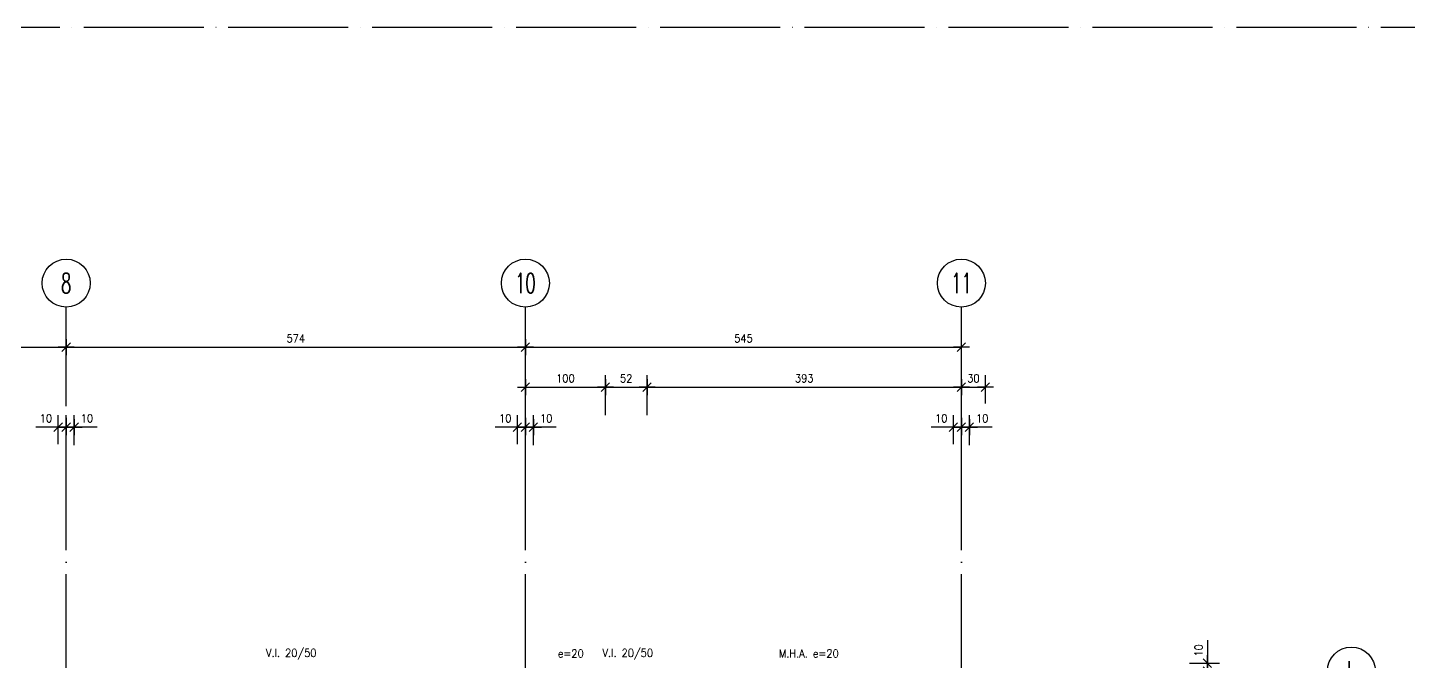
# Model space of a CAD drawing. Extents: x 2750 to 11313, y 3653 to 11429.
# Drawn here: x 6020 to 7746, y 6431 to 7223 of the extents above; entities that cross this region are included whole.
import ezdxf
from ezdxf.enums import TextEntityAlignment as Align

# ---------------------------------------------------------------- set-up
doc = ezdxf.new("R2010")
doc.units = 0
doc.header["$LTSCALE"] = 60
doc.header["$PDMODE"] = 1
doc.linetypes.add('EJES', pattern=[3, 2.5, -0.25, 0, -0.25])
doc.layers.get('0').update_dxf_attribs({"linetype": 'CONTINUOUS'})
doc.layers.get('DEFPOINTS').update_dxf_attribs({"linetype": 'CONTINUOUS'})
for name, color, linetype in [('COTAS', 3, 'CONTINUOUS'), ('EJES', 1, 'EJES'), ('TEXTOS', 2, 'CONTINUOUS'), ('TITULO', 6, 'CONTINUOUS')]:
    doc.layers.add(name, color=color, linetype=linetype)
doc.layers.add('CROP', color=8, linetype='EJES', plot=False)
doc.styles.add('COTAS', font='romans.shx', dxfattribs={"width": 0.9})
doc.styles.add('ROMANS', font='romans.shx', dxfattribs={"width": 0.9, "height": 10})
doc.dimstyles.new('50', dxfattribs={"dimtxt": 10, "dimasz": 1, "dimexe": 15, "dimexo": 0, "dimgap": 6, "dimtad": 1, "dimdec": 8, "dimdsep": 46, "dimtxsty": 'COTAS', "dimblk": '$COTA$', "dimcen": 0.09, "dimdle": 10, "dimclrd": 256, "dimclre": 256, "dimclrt": 2, "dimadec": 0, "dimazin": 0, "dimtfac": 1, "dimtdec": 8, "dimtmove": 0, "dimatfit": 2, "dimfxl": 35, "dimfxlon": 1, "dimtolj": 1, "dimarcsym": 0})

# ---------------------------------------------------------------- blocks, each defined once
blk = doc.blocks.new('*U8')
at = {"layer": 'CROP'}
blk.add_lwpolyline([(-1974.1, -572.3), (3557.7, -572.3), (3557.7, 2997.6), (-1974.1, 2997.6)], close=True, dxfattribs=at)
at = {"color": 2, "style": 'COTAS', "width": 0.9}
blk.add_attdef('ESCALA', (29.5, -27), '', height=12, dxfattribs=at)
at = {"layer": 'TITULO', "color": 7, "style": 'COTAS', "width": 0.9}
blk.add_attdef('TITULO', (25, 20), '', height=35, dxfattribs=at)
at = {"layer": 'TITULO', "color": 2, "style": 'COTAS', "width": 0.9}
blk.add_attdef('NV_LOSAS', text='', height=15, dxfattribs=at).set_placement((434.5, -56), align=Align.RIGHT)
blk.add_attdef('NIVEL', text='', height=15, dxfattribs=at).set_placement((522.8, -50), align=Align.MIDDLE)
blk.add_attdef('SIC', (602, -56), '', height=15, dxfattribs=at)
blk = doc.blocks.new('$EJE$')
at = {"color": 6}
blk.add_circle((0, 0), 30, dxfattribs=at)
at = {"color": 6, "style": 'COTAS', "width": 0.6}
blk.add_attdef('EJE', text='', height=25, dxfattribs=at).set_placement((0, 0), align=Align.MIDDLE)
blk = doc.blocks.new('$COTA$')
at = {"layer": 'COTAS'}
for p, q in [((10, 0), (-10, 0)), ((5.3, 5.3), (-5.3, -5.3)), ((0, -10), (0, 10))]:
    blk.add_line(p, q, dxfattribs=at)
blk = doc.blocks.new('*D19')
at = {"layer": 'COTAS', "lineweight": -2, "transparency": 16777216}
for p, q in [((5494.5, 6823.7), (5494.5, 6838.7)), ((6068.5, 6823.7), (6068.5, 6838.7)), ((5495.5, 6823.7), (6067.5, 6823.7))]:
    blk.add_line(p, q, dxfattribs=at)
at = {"layer": 'DEFPOINTS', "color": 0, "transparency": 16777216}
for p in [(5494.5, 6823.7), (6068.5, 6823.7), (6068.5, 6823.7)]:
    blk.add_point(p, dxfattribs=at)
at = {"layer": 'COTAS', "lineweight": -2, "transparency": 16777216, "rotation": 180}
blk.add_blockref('$COTA$', (5494.5, 6823.7), dxfattribs=at)
at = {"layer": 'COTAS', "lineweight": -2, "transparency": 16777216}
blk.add_blockref('$COTA$', (6068.5, 6823.7), dxfattribs=at)
at = {"layer": 'COTAS', "color": 2, "transparency": 16777216, "insert": (5781.5, 6834.7), "char_height": 10, "attachment_point": 5, "style": 'COTAS'}
blk.add_mtext('\\A1;574', dxfattribs=at)
blk = doc.blocks.new('*D21')
at = {"layer": 'COTAS', "lineweight": -2, "transparency": 16777216}
for p, q in [((6068.5, 6823.7), (6068.5, 6838.7)), ((6642.5, 6823.7), (6642.5, 6838.7)), ((6069.5, 6823.7), (6641.5, 6823.7))]:
    blk.add_line(p, q, dxfattribs=at)
at = {"layer": 'DEFPOINTS', "color": 0, "transparency": 16777216}
for p in [(6068.5, 6823.7), (6642.5, 6823.7), (6642.5, 6823.7)]:
    blk.add_point(p, dxfattribs=at)
at = {"layer": 'COTAS', "lineweight": -2, "transparency": 16777216, "rotation": 180}
blk.add_blockref('$COTA$', (6068.5, 6823.7), dxfattribs=at)
at = {"layer": 'COTAS', "lineweight": -2, "transparency": 16777216}
blk.add_blockref('$COTA$', (6642.5, 6823.7), dxfattribs=at)
at = {"layer": 'COTAS', "color": 2, "transparency": 16777216, "insert": (6355.5, 6834.7), "char_height": 10, "attachment_point": 5, "style": 'COTAS'}
blk.add_mtext('\\A1;574', dxfattribs=at)
blk = doc.blocks.new('*D23')
at = {"layer": 'COTAS', "lineweight": -2, "transparency": 16777216}
for p, q in [((6642.5, 6823.7), (6642.5, 6838.7)), ((7187.5, 6823.7), (7187.5, 6838.7)), ((6643.5, 6823.7), (7186.5, 6823.7))]:
    blk.add_line(p, q, dxfattribs=at)
at = {"layer": 'DEFPOINTS', "color": 0, "transparency": 16777216}
for p in [(6642.5, 6823.7), (7187.5, 6823.7), (7187.5, 6823.7)]:
    blk.add_point(p, dxfattribs=at)
at = {"layer": 'COTAS', "lineweight": -2, "transparency": 16777216, "rotation": 180}
blk.add_blockref('$COTA$', (6642.5, 6823.7), dxfattribs=at)
at = {"layer": 'COTAS', "lineweight": -2, "transparency": 16777216}
blk.add_blockref('$COTA$', (7187.5, 6823.7), dxfattribs=at)
at = {"layer": 'COTAS', "color": 2, "transparency": 16777216, "insert": (6915, 6834.7), "char_height": 10, "attachment_point": 5, "style": 'COTAS'}
blk.add_mtext('\\A1;545', dxfattribs=at)
blk = doc.blocks.new('*D25')
at = {"layer": 'COTAS', "lineweight": -2, "transparency": 16777216}
for p, q in [((7187.5, 6753.1), (7187.5, 6788.7)), ((7217.5, 6753.1), (7217.5, 6788.7)), ((7188.5, 6773.7), (7216.5, 6773.7))]:
    blk.add_line(p, q, dxfattribs=at)
at = {"layer": 'DEFPOINTS', "color": 0, "transparency": 16777216}
for p in [(7217.5, 6773.7), (7187.5, 6753.1), (7217.5, 6753.1)]:
    blk.add_point(p, dxfattribs=at)
at = {"layer": 'COTAS', "lineweight": -2, "transparency": 16777216, "rotation": 180}
blk.add_blockref('$COTA$', (7187.5, 6773.7), dxfattribs=at)
at = {"layer": 'COTAS', "lineweight": -2, "transparency": 16777216}
blk.add_blockref('$COTA$', (7217.5, 6773.7), dxfattribs=at)
at = {"layer": 'COTAS', "color": 2, "transparency": 16777216, "insert": (7202.5, 6784.7), "char_height": 10, "attachment_point": 5, "style": 'COTAS'}
blk.add_mtext('\\A1;30', dxfattribs=at)
blk = doc.blocks.new('*D61')
at = {"layer": 'COTAS', "lineweight": -2, "transparency": 16777216}
for p, q in [((6642.5, 6738.7), (6642.5, 6788.7)), ((6742.5, 6738.7), (6742.5, 6788.7)), ((6643.5, 6773.7), (6741.5, 6773.7))]:
    blk.add_line(p, q, dxfattribs=at)
at = {"layer": 'DEFPOINTS', "color": 0, "transparency": 16777216}
for p in [(6742.5, 6773.7), (6642.5, 6428.7), (6742.5, 6428.7)]:
    blk.add_point(p, dxfattribs=at)
at = {"layer": 'COTAS', "lineweight": -2, "transparency": 16777216, "rotation": 180}
blk.add_blockref('$COTA$', (6642.5, 6773.7), dxfattribs=at)
at = {"layer": 'COTAS', "lineweight": -2, "transparency": 16777216}
blk.add_blockref('$COTA$', (6742.5, 6773.7), dxfattribs=at)
at = {"layer": 'COTAS', "color": 2, "transparency": 16777216, "insert": (6692.5, 6784.7), "char_height": 10, "attachment_point": 5, "style": 'COTAS'}
blk.add_mtext('\\A1;100', dxfattribs=at)
blk = doc.blocks.new('*D62')
at = {"layer": 'COTAS', "lineweight": -2, "transparency": 16777216}
for p, q in [((6742.5, 6738.7), (6742.5, 6788.7)), ((6794.5, 6738.7), (6794.5, 6788.7)), ((6743.5, 6773.7), (6793.5, 6773.7))]:
    blk.add_line(p, q, dxfattribs=at)
at = {"layer": 'DEFPOINTS', "color": 0, "transparency": 16777216}
for p in [(6794.5, 6773.7), (6742.5, 6428.7), (6794.5, 6428.7)]:
    blk.add_point(p, dxfattribs=at)
at = {"layer": 'COTAS', "lineweight": -2, "transparency": 16777216, "rotation": 180}
blk.add_blockref('$COTA$', (6742.5, 6773.7), dxfattribs=at)
at = {"layer": 'COTAS', "lineweight": -2, "transparency": 16777216}
blk.add_blockref('$COTA$', (6794.5, 6773.7), dxfattribs=at)
at = {"layer": 'COTAS', "color": 2, "transparency": 16777216, "insert": (6768.5, 6784.7), "char_height": 10, "attachment_point": 5, "style": 'COTAS'}
blk.add_mtext('\\A1;52', dxfattribs=at)
blk = doc.blocks.new('*D63')
at = {"layer": 'COTAS', "lineweight": -2, "transparency": 16777216}
for p, q in [((6794.5, 6738.7), (6794.5, 6788.7)), ((7187.5, 6738.7), (7187.5, 6788.7)), ((6795.5, 6773.7), (7186.5, 6773.7))]:
    blk.add_line(p, q, dxfattribs=at)
at = {"layer": 'DEFPOINTS', "color": 0, "transparency": 16777216}
for p in [(7187.5, 6773.7), (6794.5, 6428.7), (7187.5, 6428.7)]:
    blk.add_point(p, dxfattribs=at)
at = {"layer": 'COTAS', "lineweight": -2, "transparency": 16777216, "rotation": 180}
blk.add_blockref('$COTA$', (6794.5, 6773.7), dxfattribs=at)
at = {"layer": 'COTAS', "lineweight": -2, "transparency": 16777216}
blk.add_blockref('$COTA$', (7187.5, 6773.7), dxfattribs=at)
at = {"layer": 'COTAS', "color": 2, "transparency": 16777216, "insert": (6991, 6784.7), "char_height": 10, "attachment_point": 5, "style": 'COTAS'}
blk.add_mtext('\\A1;393', dxfattribs=at)
blk = doc.blocks.new('*D70')
at = {"layer": 'COTAS', "lineweight": -2, "transparency": 16777216}
for p, q in [((7177.5, 6702.3), (7177.5, 6738.7)), ((7187.5, 6702.3), (7187.5, 6738.7)), ((7176.5, 6723.7), (7149.6, 6723.7)), ((7187.5, 6723.7), (7177.5, 6723.7)), ((7188.5, 6723.7), (7189.5, 6723.7))]:
    blk.add_line(p, q, dxfattribs=at)
at = {"layer": 'DEFPOINTS', "color": 0, "transparency": 16777216}
for p in [(7187.5, 6723.7), (7177.5, 6702.3), (7187.5, 6702.3)]:
    blk.add_point(p, dxfattribs=at)
at = {"layer": 'COTAS', "lineweight": -2, "transparency": 16777216}
blk.add_blockref('$COTA$', (7177.5, 6723.7), dxfattribs=at)
at = {"layer": 'COTAS', "lineweight": -2, "transparency": 16777216, "rotation": 180}
blk.add_blockref('$COTA$', (7187.5, 6723.7), dxfattribs=at)
at = {"layer": 'COTAS', "color": 2, "transparency": 16777216, "insert": (7162.2, 6734.7), "char_height": 10, "attachment_point": 5, "style": 'COTAS'}
blk.add_mtext('\\A1;10', dxfattribs=at)
blk = doc.blocks.new('*D71')
at = {"layer": 'COTAS', "lineweight": -2, "transparency": 16777216}
for p, q in [((7187.5, 6702.3), (7187.5, 6738.7)), ((7197.5, 6701.2), (7197.5, 6738.7)), ((7186.5, 6723.7), (7185.5, 6723.7)), ((7187.5, 6723.7), (7197.5, 6723.7)), ((7187.5, 6723.7), (7197.5, 6723.7)), ((7226, 6723.7), (7197.5, 6723.7)), ((7198.5, 6723.7), (7199.5, 6723.7))]:
    blk.add_line(p, q, dxfattribs=at)
at = {"layer": 'DEFPOINTS', "color": 0, "transparency": 16777216}
for p in [(7197.5, 6723.7), (7187.5, 6702.3), (7197.5, 6701.2)]:
    blk.add_point(p, dxfattribs=at)
at = {"layer": 'COTAS', "lineweight": -2, "transparency": 16777216}
blk.add_blockref('$COTA$', (7187.5, 6723.7), dxfattribs=at)
at = {"layer": 'COTAS', "lineweight": -2, "transparency": 16777216, "rotation": 180}
blk.add_blockref('$COTA$', (7197.5, 6723.7), dxfattribs=at)
at = {"layer": 'COTAS', "color": 2, "transparency": 16777216, "insert": (7213.4, 6734.7), "char_height": 10, "attachment_point": 5, "style": 'COTAS'}
blk.add_mtext('\\A1;10', dxfattribs=at)
blk = doc.blocks.new('*D93')
at = {"layer": 'COTAS', "lineweight": -2, "transparency": 16777216}
for p, q in [((7495, 6457.3), (7495, 6428.7)), ((7472.4, 6428.7), (7510, 6428.7)), ((7495, 6429.7), (7495, 6430.7)), ((7495, 6418.7), (7495, 6428.7)), ((7495, 6418.7), (7495, 6428.7)), ((7473.5, 6418.7), (7510, 6418.7)), ((7495, 6417.7), (7495, 6416.7))]:
    blk.add_line(p, q, dxfattribs=at)
at = {"layer": 'DEFPOINTS', "color": 0, "transparency": 16777216}
for p in [(7472.4, 6428.7), (7495, 6428.7), (7473.5, 6418.7)]:
    blk.add_point(p, dxfattribs=at)
at = {"layer": 'COTAS', "lineweight": -2, "transparency": 16777216}
for p, rotation in [((7495, 6428.7), 270), ((7495, 6418.7), 90)]:
    blk.add_blockref('$COTA$', p, dxfattribs=dict(at, rotation=rotation))
at = {"layer": 'COTAS', "color": 2, "transparency": 16777216, "insert": (7484, 6444.6), "char_height": 10, "attachment_point": 5, "rotation": 90, "style": 'COTAS'}
blk.add_mtext('\\A1;10', dxfattribs=at)
blk = doc.blocks.new('*D162')
at = {"layer": 'COTAS', "lineweight": -2, "transparency": 16777216}
for p, q in [((6632.5, 6702.3), (6632.5, 6738.7)), ((6642.5, 6702.3), (6642.5, 6738.7)), ((6631.5, 6723.7), (6604.6, 6723.7)), ((6642.5, 6723.7), (6632.5, 6723.7)), ((6643.5, 6723.7), (6644.5, 6723.7))]:
    blk.add_line(p, q, dxfattribs=at)
at = {"layer": 'DEFPOINTS', "color": 0, "transparency": 16777216}
for p in [(6642.5, 6723.7), (6632.5, 6702.3), (6642.5, 6702.3)]:
    blk.add_point(p, dxfattribs=at)
at = {"layer": 'COTAS', "lineweight": -2, "transparency": 16777216}
blk.add_blockref('$COTA$', (6632.5, 6723.7), dxfattribs=at)
at = {"layer": 'COTAS', "lineweight": -2, "transparency": 16777216, "rotation": 180}
blk.add_blockref('$COTA$', (6642.5, 6723.7), dxfattribs=at)
at = {"layer": 'COTAS', "color": 2, "transparency": 16777216, "insert": (6617.2, 6734.7), "char_height": 10, "attachment_point": 5, "style": 'COTAS'}
blk.add_mtext('\\A1;10', dxfattribs=at)
blk = doc.blocks.new('*D163')
at = {"layer": 'COTAS', "lineweight": -2, "transparency": 16777216}
for p, q in [((6642.5, 6702.3), (6642.5, 6738.7)), ((6652.5, 6701.2), (6652.5, 6738.7)), ((6641.5, 6723.7), (6640.5, 6723.7)), ((6642.5, 6723.7), (6652.5, 6723.7)), ((6642.5, 6723.7), (6652.5, 6723.7)), ((6681, 6723.7), (6652.5, 6723.7)), ((6653.5, 6723.7), (6654.5, 6723.7))]:
    blk.add_line(p, q, dxfattribs=at)
at = {"layer": 'DEFPOINTS', "color": 0, "transparency": 16777216}
for p in [(6652.5, 6723.7), (6642.5, 6702.3), (6652.5, 6701.2)]:
    blk.add_point(p, dxfattribs=at)
at = {"layer": 'COTAS', "lineweight": -2, "transparency": 16777216}
blk.add_blockref('$COTA$', (6642.5, 6723.7), dxfattribs=at)
at = {"layer": 'COTAS', "lineweight": -2, "transparency": 16777216, "rotation": 180}
blk.add_blockref('$COTA$', (6652.5, 6723.7), dxfattribs=at)
at = {"layer": 'COTAS', "color": 2, "transparency": 16777216, "insert": (6668.4, 6734.7), "char_height": 10, "attachment_point": 5, "style": 'COTAS'}
blk.add_mtext('\\A1;10', dxfattribs=at)
blk = doc.blocks.new('*D164')
at = {"layer": 'COTAS', "lineweight": -2, "transparency": 16777216}
for p, q in [((6058.5, 6702.3), (6058.5, 6738.7)), ((6068.5, 6702.3), (6068.5, 6738.7)), ((6057.5, 6723.7), (6030.6, 6723.7)), ((6068.5, 6723.7), (6058.5, 6723.7)), ((6069.5, 6723.7), (6070.5, 6723.7))]:
    blk.add_line(p, q, dxfattribs=at)
at = {"layer": 'DEFPOINTS', "color": 0, "transparency": 16777216}
for p in [(6068.5, 6723.7), (6058.5, 6702.3), (6068.5, 6702.3)]:
    blk.add_point(p, dxfattribs=at)
at = {"layer": 'COTAS', "lineweight": -2, "transparency": 16777216}
blk.add_blockref('$COTA$', (6058.5, 6723.7), dxfattribs=at)
at = {"layer": 'COTAS', "lineweight": -2, "transparency": 16777216, "rotation": 180}
blk.add_blockref('$COTA$', (6068.5, 6723.7), dxfattribs=at)
at = {"layer": 'COTAS', "color": 2, "transparency": 16777216, "insert": (6043.2, 6734.7), "char_height": 10, "attachment_point": 5, "style": 'COTAS'}
blk.add_mtext('\\A1;10', dxfattribs=at)
blk = doc.blocks.new('*D165')
at = {"layer": 'COTAS', "lineweight": -2, "transparency": 16777216}
for p, q in [((6068.5, 6702.3), (6068.5, 6738.7)), ((6078.5, 6701.2), (6078.5, 6738.7)), ((6067.5, 6723.7), (6066.5, 6723.7)), ((6068.5, 6723.7), (6078.5, 6723.7)), ((6068.5, 6723.7), (6078.5, 6723.7)), ((6107, 6723.7), (6078.5, 6723.7)), ((6079.5, 6723.7), (6080.5, 6723.7))]:
    blk.add_line(p, q, dxfattribs=at)
at = {"layer": 'DEFPOINTS', "color": 0, "transparency": 16777216}
for p in [(6078.5, 6723.7), (6068.5, 6702.3), (6078.5, 6701.2)]:
    blk.add_point(p, dxfattribs=at)
at = {"layer": 'COTAS', "lineweight": -2, "transparency": 16777216}
blk.add_blockref('$COTA$', (6068.5, 6723.7), dxfattribs=at)
at = {"layer": 'COTAS', "lineweight": -2, "transparency": 16777216, "rotation": 180}
blk.add_blockref('$COTA$', (6078.5, 6723.7), dxfattribs=at)
at = {"layer": 'COTAS', "color": 2, "transparency": 16777216, "insert": (6094.4, 6734.7), "char_height": 10, "attachment_point": 5, "style": 'COTAS'}
blk.add_mtext('\\A1;10', dxfattribs=at)

msp = doc.modelspace()

# ---------------------------------------------------------------- linework, layer by layer
at = {"layer": 'EJES'}
for points in [[(6068.45585631, 4408.70691493), (6068.45585631, 6873.70691493)], [(6642.45585631, 4408.70691493), (6642.45585631, 6873.70691493)], [(7187.45585631, 4408.70691493), (7187.45585631, 6873.70691493)]]:
    msp.add_lwpolyline(points, dxfattribs=at)

# ---------------------------------------------------------------- block references
msp.add_blockref('*U8', (4844.17858983, 4225.60696946))
for p, values in [((6068.45585631, 6903.70691493), {'EJE': '8'}), ((6642.45585631, 6903.70691493), {'EJE': '10'}), ((7187.45585631, 6903.70691493), {'EJE': '11'}), ((7674.95585631, 6418.70691493), {'EJE': 'L'})]:
    msp.add_blockref('$EJE$', p).add_auto_attribs(values)

# ---------------------------------------------------------------- texts
at = {"layer": 'TEXTOS', "style": 'ROMANS', "width": 0.9}
for s, p in [('V.I. 20/50', (6349.78517912, 6440.70691493)), ('e=20', (6699.14055674, 6440.70691493)), ('V.I. 20/50', (6770.42128506, 6440.70691493)), ('M.H.A. e=20', (6996.70585631, 6440.70691493))]:
    msp.add_text(s, height=10, dxfattribs=at).set_placement(p, align=Align.MIDDLE)

# ---------------------------------------------------------------- dimensions: what is measured, and where the dimension line sits
at = {"layer": 'COTAS'}
for base, p1, p2, picture, middle in [((6068.4558563143, 6823.7069149326), (5494.4558563143, 6823.7069149326), (6068.4558563143, 6823.7069149326), '*D19', (5781.4558563143, 6834.7069149326)), ((6642.4558563143, 6823.7069149326), (6068.4558563143, 6823.7069149326), (6642.4558563143, 6823.7069149326), '*D21', (6355.4558563143, 6834.7069149326)), ((7187.4558563143, 6823.7069149326), (6642.4558563143, 6823.7069149326), (7187.4558563143, 6823.7069149326), '*D23', (6914.9558563143, 6834.7069149326)), ((6742.4558563143, 6773.7069149326), (6642.4558563143, 6428.7069149326), (6742.4558563143, 6428.7069149326), '*D61', (6692.4558563143, 6784.7069149326)), ((7217.4558563143, 6773.7069149326), (7187.4558563143, 6753.1281111851), (7217.4558563143, 6753.1281111851), '*D25', (7202.4558563143, 6784.7069149326))]:
    dim = msp.add_linear_dim(base=base, p1=p1, p2=p2, dimstyle='50', dxfattribs=at)
    dim.commit()
    dim.dimension.update_dxf_attribs({"geometry": picture, "text_midpoint": middle})
for base, p1, p2, picture, middle in [((6794.4558563143, 6773.7069149326), (6742.4558563143, 6428.7069149326), (6794.4558563143, 6428.7069149326), '*D62', (6768.4558563143, 6784.7069149326)), ((7187.4558563143, 6773.7069149326), (6794.4558563143, 6428.7069149326), (7187.4558563143, 6428.7069149326), '*D63', (6990.9558563143, 6784.7069149326))]:
    dim = msp.add_linear_dim(base=base, p1=p1, p2=p2, dimstyle='50', override={"dimtmove": 1}, dxfattribs=at)
    dim.commit()
    dim.dimension.update_dxf_attribs({"geometry": picture, "text_midpoint": middle})
for base, p1, p2, picture, middle in [((6068.4558563143, 6723.7069149326), (6058.4558563143, 6702.2504163909), (6068.4558563143, 6702.2504163909), '*D164', (6043.1931168787, 6723.7069149326)), ((6642.4558563143, 6723.7069149326), (6632.4558563143, 6702.2504163909), (6642.4558563143, 6702.2504163909), '*D162', (6617.1931168787, 6723.7069149326)), ((7187.4558563143, 6723.7069149326), (7177.4558563143, 6702.2504163909), (7187.4558563143, 6702.2504163909), '*D70', (7162.1931168787, 6723.7069149326))]:
    dim = msp.add_linear_dim(base=base, p1=p1, p2=p2, dimstyle='50', dxfattribs=at)
    dim.commit()
    dim.dimension.update_dxf_attribs({"geometry": picture, "text_midpoint": middle, "dimtype": 160})
for base, p1, p2, picture, middle in [((6078.4558563143, 6723.7069149326), (6068.4558563143, 6702.2504163909), (6078.4558563143, 6701.1641863348), '*D165', (6094.3588125399, 6723.7069149326)), ((6652.4558563143, 6723.7069149326), (6642.4558563143, 6702.2504163909), (6652.4558563143, 6701.1641863348), '*D163', (6668.3588125399, 6723.7069149326)), ((7197.4558563143, 6723.7069149326), (7187.4558563143, 6702.2504163909), (7197.4558563143, 6701.1641863348), '*D71', (7213.3588125399, 6723.7069149326))]:
    dim = msp.add_linear_dim(base=base, p1=p1, p2=p2, dimstyle='50', override={"dimtmove": 1}, dxfattribs=at)
    dim.commit()
    dim.dimension.update_dxf_attribs({"geometry": picture, "text_midpoint": middle, "dimtype": 160})
dim = msp.add_linear_dim(base=(7494.9558563143, 6428.7069149326), p1=(7473.4993577727, 6418.7069149326), p2=(7472.4131277166, 6428.7069149326), angle=90, dimstyle='50', override={"dimtmove": 1}, dxfattribs=at)
dim.commit()
dim.dimension.update_dxf_attribs({"geometry": '*D93', "text_midpoint": (7494.9558563143, 6444.6098711581), "dimtype": 160})

doc.saveas('drawing.dxf')
